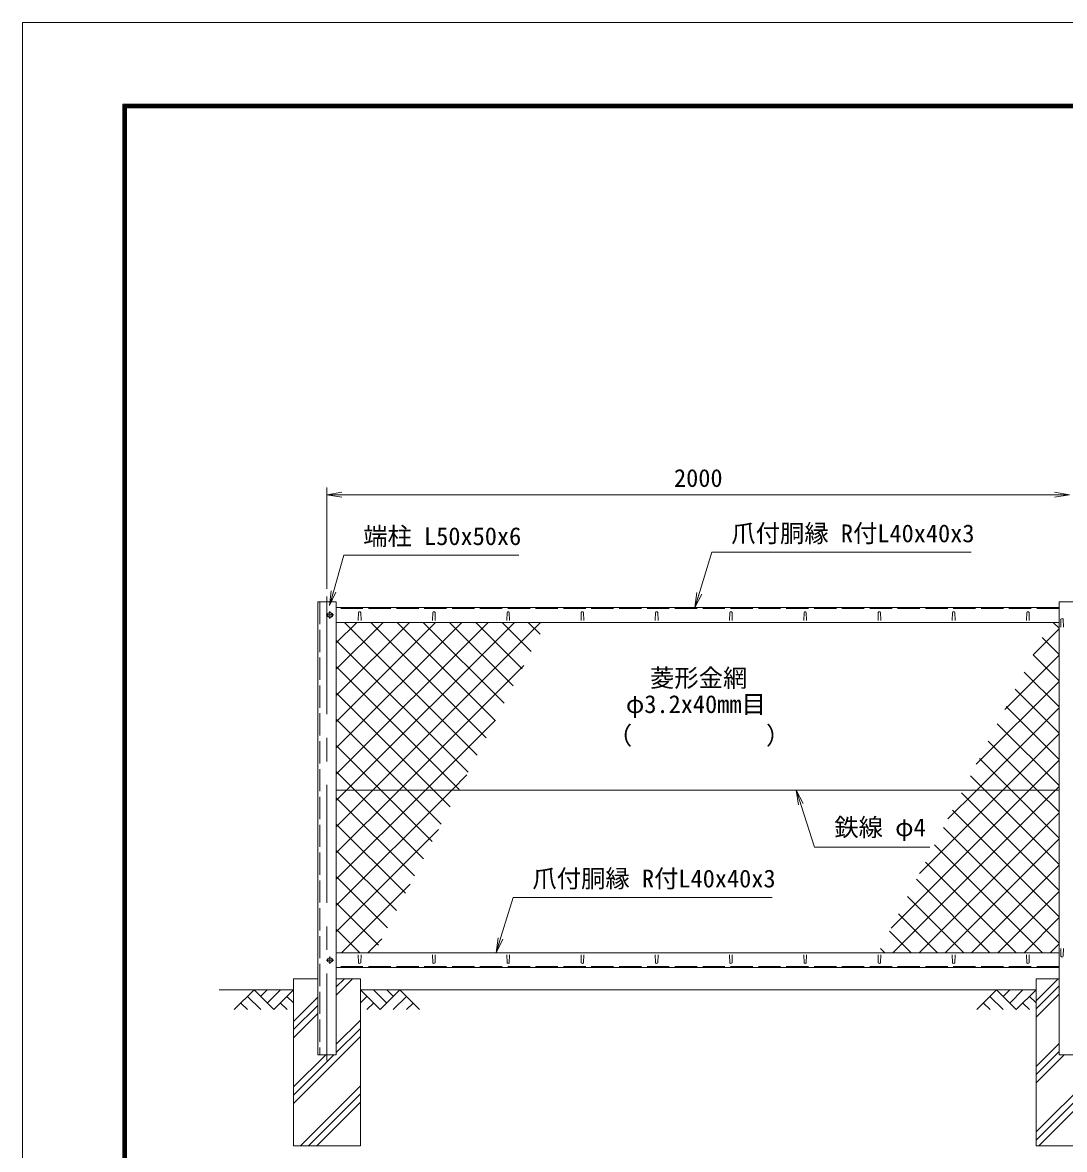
# Model space of a CAD drawing. Units: millimetres, scale not verified. Extents: x -4200 to 4200, y -2970 to 2970.
# Drawn here: x -4200 to -1394, y -66 to 2970 of the extents above; entities that cross this region are included whole.
import ezdxf
from ezdxf.enums import TextEntityAlignment as Align

# ---------------------------------------------------------------- set-up
doc = ezdxf.new("R2010")
doc.units = ezdxf.units.MM
doc.header["$LTSCALE"] = 10
doc.linetypes.add('DASHED', pattern=[7.5, 6, -1.5])
doc.linetypes.add('USER1', pattern=[50.8, 31.75, -6.35, 6.35, -6.35])
for name, color, linetype, lineweight in [('0-1_D-STR1', 1, 'Continuous', 18), ('0-2_D-BMK', 2, 'USER1', 13), ('0-3_D-STR-DIM', 7, 'Continuous', 13), ('0-4_D-STR3', 3, 'Continuous', 13), ('0-5_D-BGD', 7, 'Continuous', 18), ('0-6_D-STR4', 7, 'Continuous', 18), ('0-7_D-DCR-HCH', 7, 'Continuous', 13), ('0-8_D-STR-TXT', 7, 'Continuous', 13), ('0-9_0', 7, 'Continuous', 18), ('0-A_D-STR2', 7, 'Continuous', 13), ('0-B_D-TTL', 7, 'Continuous', 18)]:
    doc.layers.add(name, color=color, linetype=linetype, lineweight=lineweight)
doc.styles.add('ＭＳ ゴシック', font='')
doc.styles.get('ＭＳ ゴシック').set_extended_font_data('MS Gothic')

# ---------------------------------------------------------------- blocks, each defined once
blk = doc.blocks.new('_Open')
at = {"layer": '0-9_0'}
blk.add_line((-10, 1.667), (0, 0), dxfattribs=at)
blk.add_lwpolyline([(-10, -1.667), (0, 0), (-10, 0)], dxfattribs=at)

msp = doc.modelspace()

# ---------------------------------------------------------------- linework, layer by layer
at = {"layer": '0-1_D-STR1'}
for p, q in [((-3404.97, 1408.92), (-3404.97, 188.92)), ((-3354.97, 1408.92), (-3404.97, 1408.92)), ((-3354.97, 188.92), (-3354.97, 1408.92)), ((-1407.97, 1408.92), (-1351.97, 1408.92)), ((-1407.97, 188.92), (-1407.97, 1408.92)), ((-1407.97, 1393.92), (-3354.97, 1393.92)), ((-3294.97, 1380.79), (-3295.72, 1359.29)), ((-3288.97, 1380.79), (-3288.22, 1359.29)), ((-3094.97, 1380.79), (-3095.72, 1359.29)), ((-3088.97, 1380.79), (-3088.22, 1359.29)), ((-2894.97, 1380.79), (-2895.72, 1359.29)), ((-2888.97, 1380.79), (-2888.22, 1359.29)), ((-2694.97, 1380.79), (-2695.72, 1359.29)), ((-2688.97, 1380.79), (-2688.22, 1359.29)), ((-2494.97, 1380.79), (-2495.72, 1359.29)), ((-2488.97, 1380.79), (-2488.22, 1359.29)), ((-2294.97, 1380.79), (-2295.72, 1359.29)), ((-2288.97, 1380.79), (-2288.22, 1359.29)), ((-2094.97, 1380.79), (-2095.72, 1359.29)), ((-2088.97, 1380.79), (-2088.22, 1359.29)), ((-1894.97, 1380.79), (-1895.72, 1359.29)), ((-1888.97, 1380.79), (-1888.22, 1359.29)), ((-1694.97, 1380.79), (-1695.72, 1359.29)), ((-1688.97, 1380.79), (-1688.22, 1359.29)), ((-1494.97, 1380.79), (-1495.72, 1359.29)), ((-1488.97, 1380.79), (-1488.22, 1359.29)), ((-3354.97, 1353.92), (-1407.97, 1353.92)), ((-1402.97, 1362.3), (-1403.72, 1340.8)), ((-1396.97, 1362.3), (-1396.22, 1340.8)), ((-3354.97, 463.92), (-1407.97, 463.92)), ((-3294.97, 437.05), (-3295.72, 458.55)), ((-3288.97, 437.05), (-3288.22, 458.55)), ((-3094.97, 437.05), (-3095.72, 458.55)), ((-3088.97, 437.05), (-3088.22, 458.55)), ((-2894.97, 437.05), (-2895.72, 458.55)), ((-2888.97, 437.05), (-2888.22, 458.55)), ((-2694.97, 437.05), (-2695.72, 458.55)), ((-2688.97, 437.05), (-2688.22, 458.55)), ((-2494.97, 437.05), (-2495.72, 458.55)), ((-2488.97, 437.05), (-2488.22, 458.55)), ((-2294.97, 437.05), (-2295.72, 458.55)), ((-2288.97, 437.05), (-2288.22, 458.55)), ((-2094.97, 437.05), (-2095.72, 458.55)), ((-2088.97, 437.05), (-2088.22, 458.55)), ((-1894.97, 437.05), (-1895.72, 458.55)), ((-1888.97, 437.05), (-1888.22, 458.55)), ((-1694.97, 437.05), (-1695.72, 458.55)), ((-1688.97, 437.05), (-1688.22, 458.55)), ((-1494.97, 437.05), (-1495.72, 458.55)), ((-1488.97, 437.05), (-1488.22, 458.55)), ((-1402.97, 454.25), (-1403.72, 475.75)), ((-1396.97, 454.25), (-1396.22, 475.75)), ((-1407.97, 423.92), (-3354.97, 423.92)), ((-3404.97, 188.92), (-3354.97, 188.92)), ((-1407.97, 188.92), (-1351.97, 188.92))]:
    msp.add_line(p, q, dxfattribs=at)
at = {"layer": '0-1_D-STR1', "linetype": 'DASHED'}
for p, q in [((-3398.97, 1408.92), (-3398.97, 188.92)), ((-1407.97, 1390.92), (-3354.97, 1390.92)), ((-1407.97, 426.92), (-3354.97, 426.92))]:
    msp.add_line(p, q, dxfattribs=at)
at = {"layer": '0-1_D-STR1'}
for centre, start, end in [((-3291.97, 1379.54), 22.61986, 157.38014), ((-3091.97, 1379.54), 22.61986, 157.38014), ((-2891.97, 1379.54), 22.61986, 157.38014), ((-2691.97, 1379.54), 22.61986, 157.38014), ((-2491.97, 1379.54), 22.61986, 157.38014), ((-2291.97, 1379.54), 22.61986, 157.38014), ((-2091.97, 1379.54), 22.61986, 157.38014), ((-1891.97, 1379.54), 22.61986, 157.38014), ((-1691.97, 1379.54), 22.61986, 157.38014), ((-1491.97, 1379.54), 22.61986, 157.38014), ((-1399.97, 1361.05), 22.61986, 157.38014), ((-3291.97, 438.3), 202.61986, 337.38014), ((-3091.97, 438.3), 202.61986, 337.38014), ((-2891.97, 438.3), 202.61986, 337.38014), ((-2691.97, 438.3), 202.61986, 337.38014), ((-2491.97, 438.3), 202.61986, 337.38014), ((-2291.97, 438.3), 202.61986, 337.38014), ((-2091.97, 438.3), 202.61986, 337.38014), ((-1891.97, 438.3), 202.61986, 337.38014), ((-1691.97, 438.3), 202.61986, 337.38014), ((-1491.97, 438.3), 202.61986, 337.38014), ((-1399.97, 455.5), 202.61986, 337.38014)]:
    msp.add_arc(centre, 3.25, start, end, dxfattribs=at)
at = {"layer": '0-2_D-BMK'}
for p, q in [((-3379.97, 1423.92), (-3379.97, 173.92)), ((-3361.97, 1373.92), (-3381.97, 1373.92)), ((-3371.97, 1383.92), (-3371.97, 1363.92)), ((-3361.97, 443.92), (-3381.97, 443.92)), ((-3371.97, 453.92), (-3371.97, 433.92))]:
    msp.add_line(p, q, dxfattribs=at)
at = {"layer": '0-3_D-STR-DIM'}
for p, q in [((-3379.97, 1443.92), (-3379.97, 1717.7)), ((-3379.97, 1697.7), (-1379.97, 1697.7))]:
    msp.add_line(p, q, dxfattribs=at)
at = {"layer": '0-4_D-STR3'}
msp.add_line((-1407.97, 902.17), (-3354.97, 902.17), dxfattribs=at)
for points in [[(-3365.47, 1377.67), (-3371.97, 1381.42), (-3378.47, 1377.67), (-3378.47, 1370.16), (-3371.97, 1366.41), (-3365.47, 1370.16)], [(-3365.47, 447.67), (-3371.97, 451.42), (-3378.47, 447.67), (-3378.47, 440.16), (-3371.97, 436.41), (-3365.47, 440.16)]]:
    msp.add_lwpolyline(points, close=True, dxfattribs=at)
for centre in [(-3371.97, 1373.92), (-3371.97, 443.92)]:
    msp.add_circle(centre, 6.25, dxfattribs=at)
at = {"layer": '0-5_D-BGD'}
for p, q in [((-3469.97, 363.92), (-3669.97, 363.92)), ((-1469.97, 363.92), (-3289.97, 363.92))]:
    msp.add_line(p, q, dxfattribs=at)
at = {"layer": '0-6_D-STR4'}
for p, q in [((-3469.97, 393.92), (-3469.97, -56.08)), ((-3404.97, 393.92), (-3469.97, 393.92)), ((-3289.97, 393.92), (-3354.97, 393.92)), ((-3289.97, 393.92), (-3289.97, -56.08)), ((-1469.97, 393.92), (-1469.97, -56.08)), ((-1407.97, 393.92), (-1469.97, 393.92)), ((-3289.97, -56.08), (-3469.97, -56.08)), ((-1289.97, -56.08), (-1469.97, -56.08))]:
    msp.add_line(p, q, dxfattribs=at)
at = {"layer": '0-7_D-DCR-HCH'}
for p, q in [((-3354.97, 349.9), (-3310.96, 393.92)), ((-3354.97, 372), (-3333.05, 393.92)), ((-1469.97, 334.55), (-1410.61, 393.92)), ((-1469.97, 312.45), (-1407.97, 374.45)), ((-3576.4, 363.92), (-3629.61, 310.71)), ((-3594.14, 346.18), (-3558.5, 310.71)), ((-3576.4, 363.92), (-3523.19, 310.71)), ((-3558.66, 346.18), (-3540.92, 363.92)), ((-3540.92, 328.44), (-3505.45, 363.92)), ((-3523.19, 310.71), (-3469.97, 363.92)), ((-3487.71, 346.18), (-3469.97, 328.52)), ((-3469.97, 279.09), (-3404.97, 344.09)), ((-3236.76, 310.71), (-3289.97, 363.92)), ((-3272.24, 346.18), (-3289.97, 328.52)), ((-3219.03, 328.44), (-3254.5, 363.92)), ((-3183.55, 363.92), (-3236.76, 310.71)), ((-3201.2, 346.09), (-3219.03, 363.92)), ((-3165.81, 346.18), (-3201.45, 310.71)), ((-3183.55, 363.92), (-3130.34, 310.71)), ((-1576.4, 363.92), (-1629.61, 310.71)), ((-1594.14, 346.18), (-1558.5, 310.71)), ((-1576.4, 363.92), (-1523.19, 310.71)), ((-1558.66, 346.18), (-1540.92, 363.92)), ((-1540.92, 328.44), (-1505.45, 363.92)), ((-1523.19, 310.71), (-1469.97, 363.92)), ((-1487.71, 346.18), (-1469.97, 328.52)), ((-1469.97, 290.36), (-1407.97, 352.36)), ((-3611.87, 328.44), (-3594.05, 310.71)), ((-3505.45, 328.44), (-3487.63, 310.71)), ((-3469.97, 257), (-3404.97, 322)), ((-3254.5, 328.44), (-3272.32, 310.71)), ((-3148.08, 328.44), (-3165.89, 310.71)), ((-1611.87, 328.44), (-1594.05, 310.71)), ((-1505.45, 328.44), (-1487.63, 310.71)), ((-3469.97, 234.9), (-3404.97, 299.9)), ((-3354.97, 217.32), (-3289.97, 282.32)), ((-3354.97, 195.22), (-3289.97, 260.22)), ((-3469.97, 58.12), (-3289.97, 238.12)), ((-1469.97, 157.77), (-1407.97, 219.77)), ((-3469.97, 80.22), (-3361.28, 188.92)), ((-3469.97, 102.32), (-3383.37, 188.92)), ((-1469.97, 135.68), (-1407.97, 197.68)), ((-1469.97, 113.58), (-1394.64, 188.92)), ((-1469.97, -19), (-1289.97, 161)), ((-1469.97, -41.1), (-1289.97, 138.9)), ((-3451.6, -56.08), (-3289.97, 105.54)), ((-1462.86, -56.08), (-1289.97, 116.8)), ((-3429.5, -56.08), (-3289.97, 83.44)), ((-3407.4, -56.08), (-3289.97, 61.35))]:
    msp.add_line(p, q, dxfattribs=at)
at = {"layer": '0-8_D-STR-TXT'}
for points in [[(-2863.62, 1535.21), (-3334.59, 1535.21), (-3372.68, 1400.94)], [(-1645.07, 1542.79), (-2342.95, 1542.79), (-2388.31, 1395.83)], [(-1755.92, 748.54), (-2067.25, 748.54), (-2115.34, 900.26)], [(-2180.85, 612.79), (-2878.73, 612.79), (-2924.09, 465.83)]]:
    msp.add_lwpolyline(points, dxfattribs=at)
at = {"layer": '0-A_D-STR2'}
for p, q in [((-3354.97, 1298.43), (-3299.48, 1353.92)), ((-3354.97, 1227.72), (-3228.77, 1353.92)), ((-3354.97, 1157.01), (-3158.06, 1353.92)), ((-3354.97, 1086.3), (-3087.35, 1353.92)), ((-3354.97, 1015.58), (-3016.64, 1353.92)), ((-3354.97, 944.87), (-2945.93, 1353.92)), ((-2975.32, 996.49), (-3332.75, 1353.92)), ((-3326.97, 902.17), (-2875.22, 1353.92)), ((-2951.14, 1043.02), (-3262.04, 1353.92)), ((-3256.26, 902.17), (-2804.51, 1353.92)), ((-2926.96, 1089.55), (-3191.33, 1353.92)), ((-2902.78, 1136.08), (-3120.62, 1353.92)), ((-2878.6, 1182.61), (-3049.91, 1353.92)), ((-2854.42, 1229.14), (-2979.19, 1353.92)), ((-2830.24, 1275.67), (-2908.48, 1353.92)), ((-2806.05, 1322.2), (-2837.77, 1353.92)), ((-1477.91, 1266.3), (-1407.97, 1336.24)), ((-1407.97, 1338.33), (-1423.56, 1353.92)), ((-1407.97, 1267.62), (-1453.54, 1313.19)), ((-2999.5, 949.96), (-3354.97, 1305.43)), ((-1554.42, 1119.08), (-1407.97, 1265.53)), ((-1407.97, 1196.91), (-1477.73, 1266.66)), ((-3023.69, 903.43), (-3354.97, 1234.72)), ((-3185.55, 902.17), (-2849.91, 1237.8)), ((-1407.97, 1126.2), (-1501.91, 1220.13)), ((-1630.93, 971.86), (-1407.97, 1194.82)), ((-3093.13, 902.17), (-3354.97, 1164.01)), ((-1407.97, 1055.49), (-1526.09, 1173.6)), ((-1629.91, 902.17), (-1407.97, 1124.11)), ((-1407.97, 984.78), (-1550.27, 1127.07)), ((-3163.84, 902.17), (-3354.97, 1093.3)), ((-3114.84, 902.17), (-2926.42, 1090.58)), ((-1407.97, 914.07), (-1574.45, 1080.54)), ((-1466.78, 902.17), (-1598.63, 1034.01)), ((-1559.2, 902.17), (-1407.97, 1053.4)), ((-3234.55, 902.17), (-3354.97, 1022.59)), ((-1537.5, 902.17), (-1622.81, 987.48)), ((-1488.49, 902.17), (-1407.97, 982.69)), ((-3305.26, 902.17), (-3354.97, 951.88)), ((-3044.13, 902.17), (-3002.93, 943.36)), ((-1608.21, 902.17), (-1646.99, 940.95)), ((-3354.97, 874.16), (-3326.97, 902.17)), ((-3354.97, 803.45), (-3256.26, 902.17)), ((-3354.97, 732.74), (-3185.55, 902.17)), ((-3354.97, 662.03), (-3114.84, 902.17)), ((-3354.97, 591.32), (-3044.13, 902.17)), ((-3144.59, 670.79), (-3354.97, 881.17)), ((-3120.41, 717.31), (-3305.26, 902.17)), ((-3096.23, 763.84), (-3234.55, 902.17)), ((-3072.05, 810.37), (-3163.84, 902.17)), ((-3047.87, 856.9), (-3093.13, 902.17)), ((-1860.46, 530.2), (-1488.49, 902.17)), ((-1783.95, 677.42), (-1559.2, 902.17)), ((-1707.44, 824.64), (-1629.91, 902.17)), ((-1407.97, 631.22), (-1671.17, 894.42)), ((-1407.97, 701.94), (-1608.21, 902.17)), ((-1407.97, 772.65), (-1537.5, 902.17)), ((-1407.97, 843.36), (-1466.78, 902.17)), ((-1785.32, 463.92), (-1407.97, 841.26)), ((-1407.97, 560.51), (-1695.36, 847.9)), ((-3168.77, 624.26), (-3354.97, 810.46)), ((-3354.97, 520.61), (-3079.45, 796.14)), ((-1407.97, 489.8), (-1719.54, 801.37)), ((-1714.61, 463.92), (-1407.97, 770.55)), ((-3192.95, 577.73), (-3354.97, 739.75)), ((-1452.8, 463.92), (-1743.72, 754.84)), ((-1523.51, 463.92), (-1767.9, 708.31)), ((-1643.9, 463.92), (-1407.97, 699.84)), ((-3217.13, 531.2), (-3354.97, 669.04)), ((-3340.96, 463.92), (-3155.96, 648.92)), ((-1594.22, 463.92), (-1792.08, 661.78)), ((-1664.93, 463.92), (-1816.26, 615.25)), ((-1573.19, 463.92), (-1407.97, 629.13)), ((-3241.32, 484.67), (-3354.97, 598.33)), ((-1735.64, 463.92), (-1840.44, 568.72)), ((-1502.48, 463.92), (-1407.97, 558.42)), ((-3291.28, 463.92), (-3354.97, 527.62)), ((-1806.35, 463.92), (-1864.62, 522.19)), ((-3270.25, 463.92), (-3232.47, 501.7)), ((-1431.77, 463.92), (-1407.97, 487.71)), ((-1877.06, 463.92), (-1888.81, 475.66))]:
    msp.add_line(p, q, dxfattribs=at)
msp.add_lwpolyline([(-1856.03, 463.92), (-1417.78, 902.17), (-1407.97, 911.98)], dxfattribs=at)
at = {"layer": '0-B_D-TTL', "color": 2}
msp.add_lwpolyline([(-4200, 2970), (4200, 2970), (4200, -2970), (-4200, -2970)], close=True, dxfattribs=at)
at = {"layer": '0-B_D-TTL'}
for points in [[(-3930, 2750), (3930, 2750), (3930, -2750), (-3930, -2750)], [(-3927.5, 2747.5), (3927.5, 2747.5), (3927.5, -2747.5), (-3927.5, -2747.5)], [(-3925, 2745), (3925, 2745), (3925, -2745), (-3925, -2745)], [(-3922.5, 2742.5), (3922.5, 2742.5), (3922.5, -2742.5), (-3922.5, -2742.5)], [(-3920, 2740), (3920, 2740), (3920, -2740), (-3920, -2740)]]:
    msp.add_lwpolyline(points, close=True, dxfattribs=at)

# ---------------------------------------------------------------- block references
at = {"layer": '0-3_D-STR-DIM', "xscale": 4, "yscale": 4, "rotation": 180}
msp.add_blockref('_Open', (-3379.97, 1697.7), dxfattribs=at)
at = {"layer": '0-3_D-STR-DIM', "xscale": 4, "yscale": 4}
msp.add_blockref('_Open', (-1379.97, 1697.7), dxfattribs=at)
at = {"layer": '0-8_D-STR-TXT', "xscale": 4, "yscale": 4}
for p, rotation in [((-3373.23, 1399.01), 254.16392), ((-2388.9, 1393.92), 252.84683), ((-2115.95, 902.17), 107.58773), ((-2924.68, 463.92), 252.84683)]:
    msp.add_blockref('_Open', p, dxfattribs=dict(at, rotation=rotation))

# ---------------------------------------------------------------- texts
at = {"layer": '0-3_D-STR-DIM', "style": 'ＭＳ ゴシック'}
msp.add_text('2000', height=48.09, dxfattribs=at).set_placement((-2445.24, 1704.45), align=Align.BOTTOM_LEFT)
at = {"layer": '0-8_D-STR-TXT', "style": 'ＭＳ ゴシック'}
for s, p in [('端柱 L50x50x6', (-3282.4, 1547.79)), ('爪付胴縁 R付L40x40x3', (-2291.01, 1555.37)), ('菱形金網', (-2509.92, 1165.72)), ('φ3.2x40mm目', (-2574.9, 1095.28)), ('（\u3000\u3000   \u3000\u3000）', (-2623.63, 1010.81)), ('鉄線 φ4', (-2013.53, 763.41)), ('爪付胴縁 R付L40x40x3', (-2826.79, 625.37))]:
    msp.add_text(s, height=48.09, dxfattribs=at).set_placement(p, align=Align.BOTTOM_LEFT)

doc.saveas('drawing.dxf')
